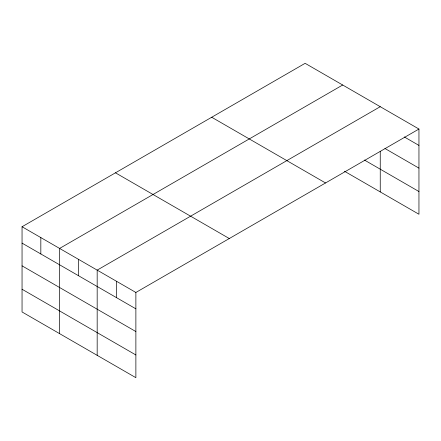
<?xml version="1.0" encoding="UTF-8"?>
<svg xmlns="http://www.w3.org/2000/svg" width="441" height="441" viewBox="0 0 441 441"><rect width="100%" height="100%" fill="white"/><g stroke="black" fill="none" stroke-linecap="round" stroke-linejoin="round"><path stroke-width="0.66" d="M418.95 129.037L305.122 63.317L22.05 226.746L22.05 311.963L135.878 377.683L135.878 292.466L418.95 129.037L418.95 214.254L344.449 171.24M342.685 85.003L59.612 248.432L59.612 333.655M380.247 106.689L97.174 270.124L97.174 355.341M404.292 136.942L418.95 145.409M384.938 148.49L418.95 168.126M364.404 160.039L418.95 191.532M211.708 117.251L325.535 182.965M115.465 172.817L229.292 238.531M22.05 226.746L135.878 292.466M22.05 243.123L135.878 308.838M22.05 265.84L135.878 331.555M22.05 289.246L135.878 354.966M380.247 151.291L380.247 191.907M116.529 281.292L116.529 297.664M78.393 259.275L78.393 275.653M40.831 237.589L40.831 253.966"/></g></svg>
